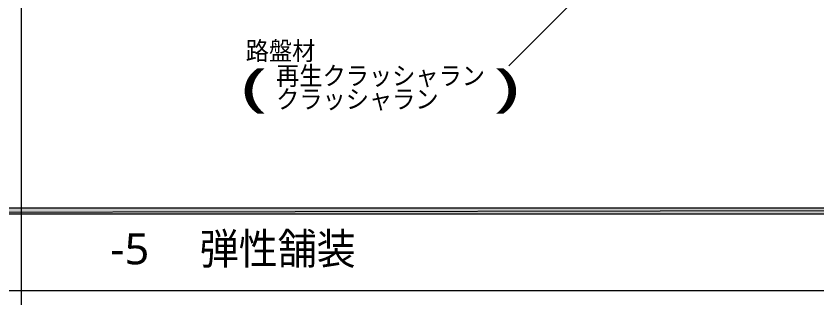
# Model space of a CAD drawing. Header units: millimetres. Extents: x 0 to 420, y 0 to 297.
# Drawn here: x 117.6 to 207.3, y 156.3 to 187.8 of the extents above; entities that cross this region are included whole.
import ezdxf
from ezdxf.enums import TextEntityAlignment as Align

# ---------------------------------------------------------------- set-up
doc = ezdxf.new("R2010")
doc.units = ezdxf.units.MM
doc.styles.add('kst32b', font='NotoSansJP-Variable.ttf')

msp = doc.modelspace()

# ---------------------------------------------------------------- hatches: boundary and pattern name
h = msp.add_hatch(color=7)
h.paths.add_polyline_path([(394.166, 165.629), (394.166, 166.328), (26.183, 165.629), (394.166, 165.629)])
h.paths.add_polyline_path([(394.166, 166.328), (26.183, 165.629), (26.183, 166.328), (394.166, 166.328)])

# ---------------------------------------------------------------- linework, layer by layer
at = {"lineweight": 13}
for points in [[(118.174, 285.983), (118.174, 45.995)], [(199.962, 209.381), (172.805, 182.224)], [(394.166, 156.993), (26.183, 156.993)]]:
    msp.add_lwpolyline(points, dxfattribs=at)
at = {"lineweight": 0}
for points in [[(394.166, 165.629), (394.166, 166.328), (26.183, 165.629)], [(394.166, 166.328), (26.183, 165.629), (26.183, 166.328)]]:
    msp.add_lwpolyline(points, close=True, dxfattribs=at)

# ---------------------------------------------------------------- texts
at = {"style": 'kst32b'}
for s, height, p, p2 in [('路盤材', 2.0791, (143.341, 182.88), (151.137, 182.88)), ('再生クラッシャラン', 2.0791, (146.749, 180.086), (170.139, 180.086)), ('(          )', 4.15825, (142.833, 177.8), (174.02, 177.8)), ('クラッシャラン', 2.0791, (146.749, 177.461), (164.941, 177.461)), ('-5', 3.4908, (128.185, 159.978), (132.549, 159.978)), ('弾性舗装', 3.4908, (138.197, 159.978), (155.651, 159.978))]:
    msp.add_text(s, height=height, dxfattribs=at).set_placement(p, p2, align=Align.FIT)

doc.saveas('drawing.dxf')
